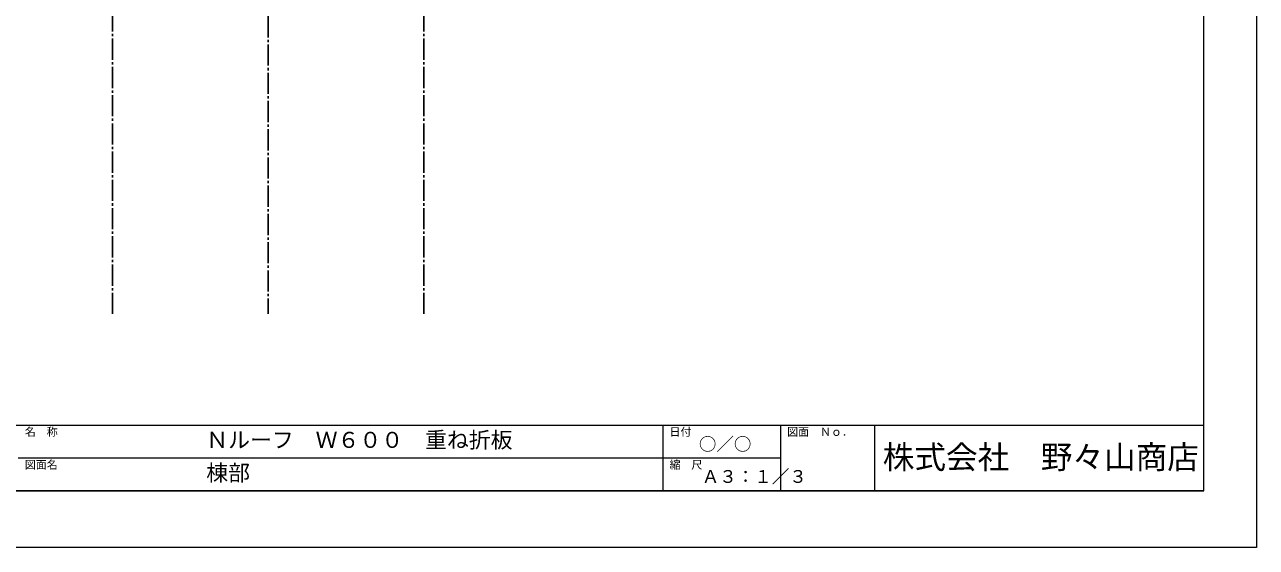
# Model space of a CAD drawing. Units: millimetres, scale not verified. Extents: x -1263 to 1258, y -891 to 1034.
# Drawn here: x -312 to 1258, y -891 to -224 of the extents above; entities that cross this region are included whole.
import ezdxf
from ezdxf.enums import TextEntityAlignment as Align

# ---------------------------------------------------------------- set-up
doc = ezdxf.new("R2010")
doc.units = ezdxf.units.MM
doc.header["$LTSCALE"] = 3
doc.linetypes.add('CHAIN2', pattern=[12, 9, -1, 1, -1])
for name, color, linetype, lineweight in [('0-0_補助1', 4, 'Continuous', 5), ('0-8_通り芯1', 5, 'CHAIN2', 25), ('5-B_枠2', 4, 'Continuous', 5), ('B-4_鉄骨芯', 1, 'CHAIN2', 25)]:
    doc.layers.add(name, color=color, linetype=linetype, lineweight=lineweight)
doc.styles.add('Arial', font='')
doc.styles.get('Arial').set_extended_font_data('Arial')

msp = doc.modelspace()

# ---------------------------------------------------------------- linework, layer by layer
at = {"layer": '0-0_補助1'}
for p, q in [((-1194.647, -735), (1191.647, -735)), ((501.647, -735), (501.647, -819)), ((651.647, -735), (651.647, -819)), ((771.647, -735), (771.647, -819)), ((-320.3, -777), (651.647, -777)), ((1191.647, -819), (-1194.647, -819)), ((-1194.647, -819), (1191.647, -819))]:
    msp.add_line(p, q, dxfattribs=at)
msp.add_lwpolyline([(1191.647, -819), (1191.647, 819), (-1194.647, 819), (-1194.647, -819)], dxfattribs=at)
at = {"layer": '0-8_通り芯1'}
msp.add_line((-1.5, 758.23), (-1.5, -593.33), dxfattribs=at)
at = {"layer": '5-B_枠2'}
msp.add_lwpolyline([(-1261.5, 891), (1258.5, 891), (1258.5, -891), (-1261.5, -891)], close=True, dxfattribs=at)
at = {"layer": 'B-4_鉄骨芯'}
for p, q in [((196.893, -593.33), (196.893, 251.329)), ((-199.893, -593.33), (-199.893, 238.57))]:
    msp.add_line(p, q, dxfattribs=at)

# ---------------------------------------------------------------- texts
at = {"layer": '0-0_補助1', "style": 'Arial'}
for s, height, p in [('名\u3000称', 10.23, (-311.626, -751.913)), ('日付', 10.23, (510.321, -751.913)), ('図面\u3000Ｎｏ．', 10.23, (660.321, -751.913)), ('Ｎルーフ\u3000Ｗ６００\u3000重ね折板', 20.45, (-80.326, -770.295)), ('○／○', 16.36, (547.769, -772.439)), ('株式会社\u3000野々山商店', 29.55, (782.181, -799.551)), ('図面名', 10.23, (-311.626, -793.913)), ('棟部', 20.45, (-80.326, -812.295)), ('縮\u3000尺', 10.23, (510.321, -793.913)), ('Ａ３：１／３', 16.36, (551.481, -813.7))]:
    msp.add_text(s, height=height, dxfattribs=at).set_placement(p, align=Align.BOTTOM_LEFT)

doc.saveas('drawing.dxf')
